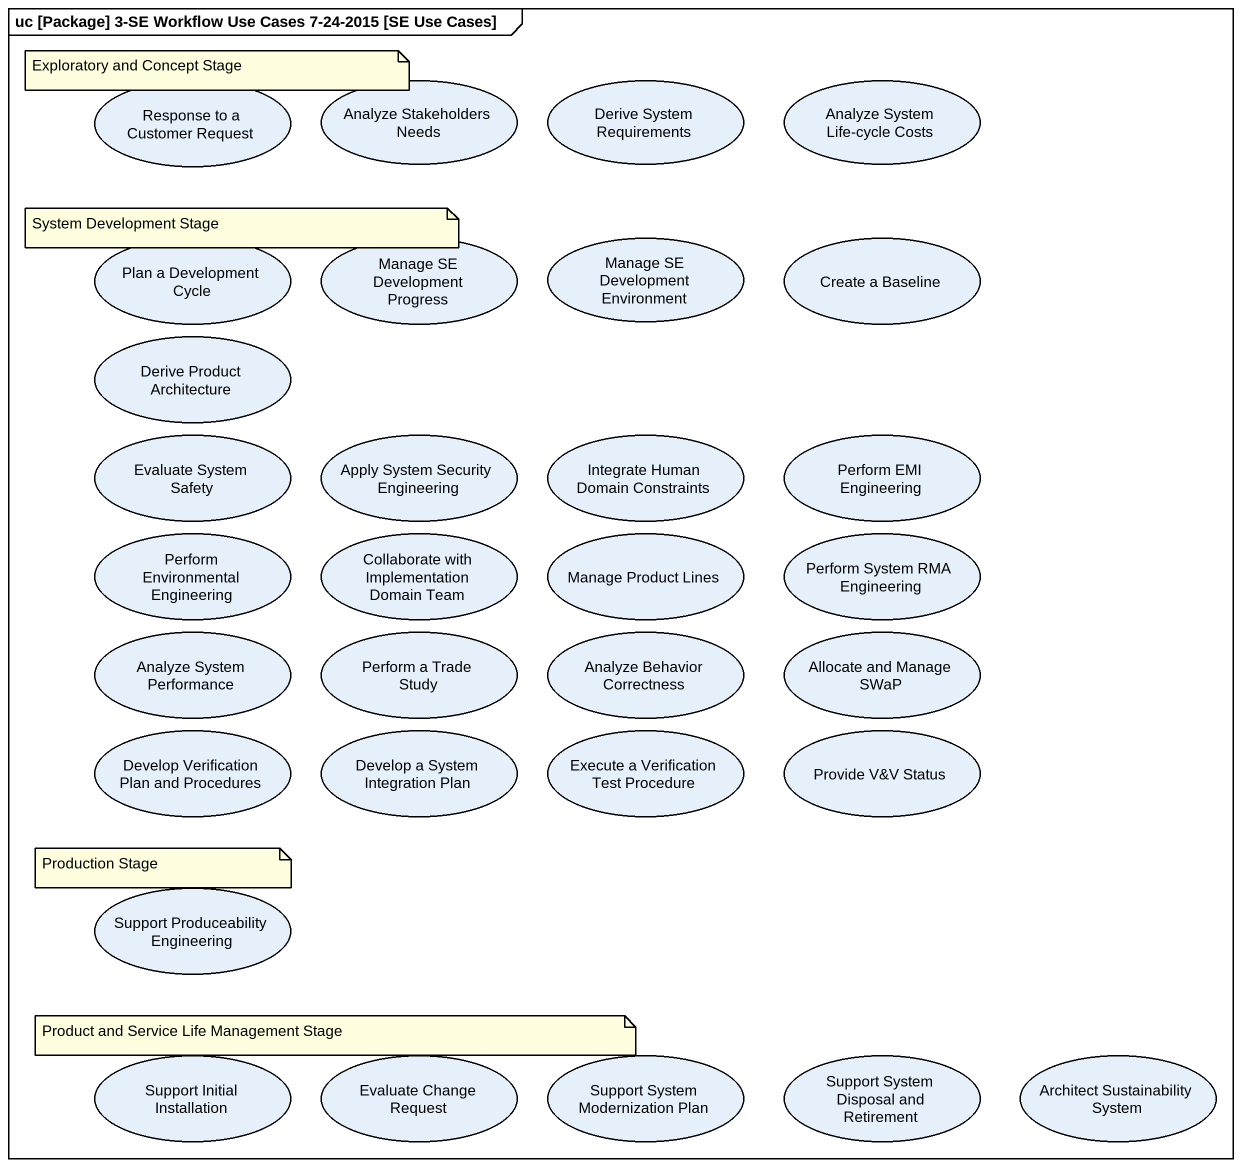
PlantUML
@startuml
mainframe uc [Package] 3-SE Workflow Use Cases 7-24-2015 [SE Use Cases]
usecase "Response to a Customer Request" as Response_to_a_Customer
usecase "Analyze Stakeholders Needs" as Analyze_Stakeholders_Needs
usecase "Derive System Requirements" as Derive_System_Requirements
usecase "Analyze System Life-cycle Costs" as Analyze_System_Life_cycle
usecase "Plan a Development Cycle" as Plan_a_Development_Cycle
usecase "Manage SE Development Progress" as Manage_SE_Development
usecase "Manage SE Development Environment" as Manage_SE_Development_2
usecase "Create a Baseline" as Create_a_Baseline
usecase "Derive Product Architecture" as Derive_Product_Architecture
usecase "Evaluate System Safety" as Evaluate_System_Safety
usecase "Apply System Security Engineering" as Apply_System_Security
usecase "Integrate Human Domain Constraints" as Integrate_Human_Domain
usecase "Perform EMI Engineering" as Perform_EMI_Engineering
usecase "Perform Environmental Engineering" as Perform_Environmental
usecase "Collaborate with Implementation Domain Team" as Collaborate_with
usecase "Manage Product Lines" as Manage_Product_Lines
usecase "Perform System RMA Engineering" as Perform_System_RMA
usecase "Analyze System Performance" as Analyze_System_Performance
usecase "Perform a Trade Study" as Perform_a_Trade_Study
usecase "Analyze Behavior Correctness" as Analyze_Behavior_Correctness
usecase "Allocate and Manage SWaP" as Allocate_and_Manage_SWaP
usecase "Develop Verification Plan and Procedures" as Develop_Verification_Plan
usecase "Develop a System Integration Plan" as Develop_a_System
usecase "Execute a Verification Test Procedure" as Execute_a_Verification_Test
usecase "Provide V&V Status" as Provide_V_V_Status
usecase "Support Produceability Engineering" as Support_Produceability
usecase "Support Initial Installation" as Support_Initial_Installation
usecase "Evaluate Change Request" as Evaluate_Change_Request
usecase "Support System Modernization Plan" as Support_System
usecase "Support System Disposal and Retirement" as Support_System_Disposal_and
usecase "Architect Sustainability System" as Architect_Sustainability
note as N1
  Exploratory and Concept Stage
end note
note as N2
  System Development Stage
end note
note as N3
  Production Stage
end note
note as N4
  Product and Service Life Management Stage
end note
@enduml
